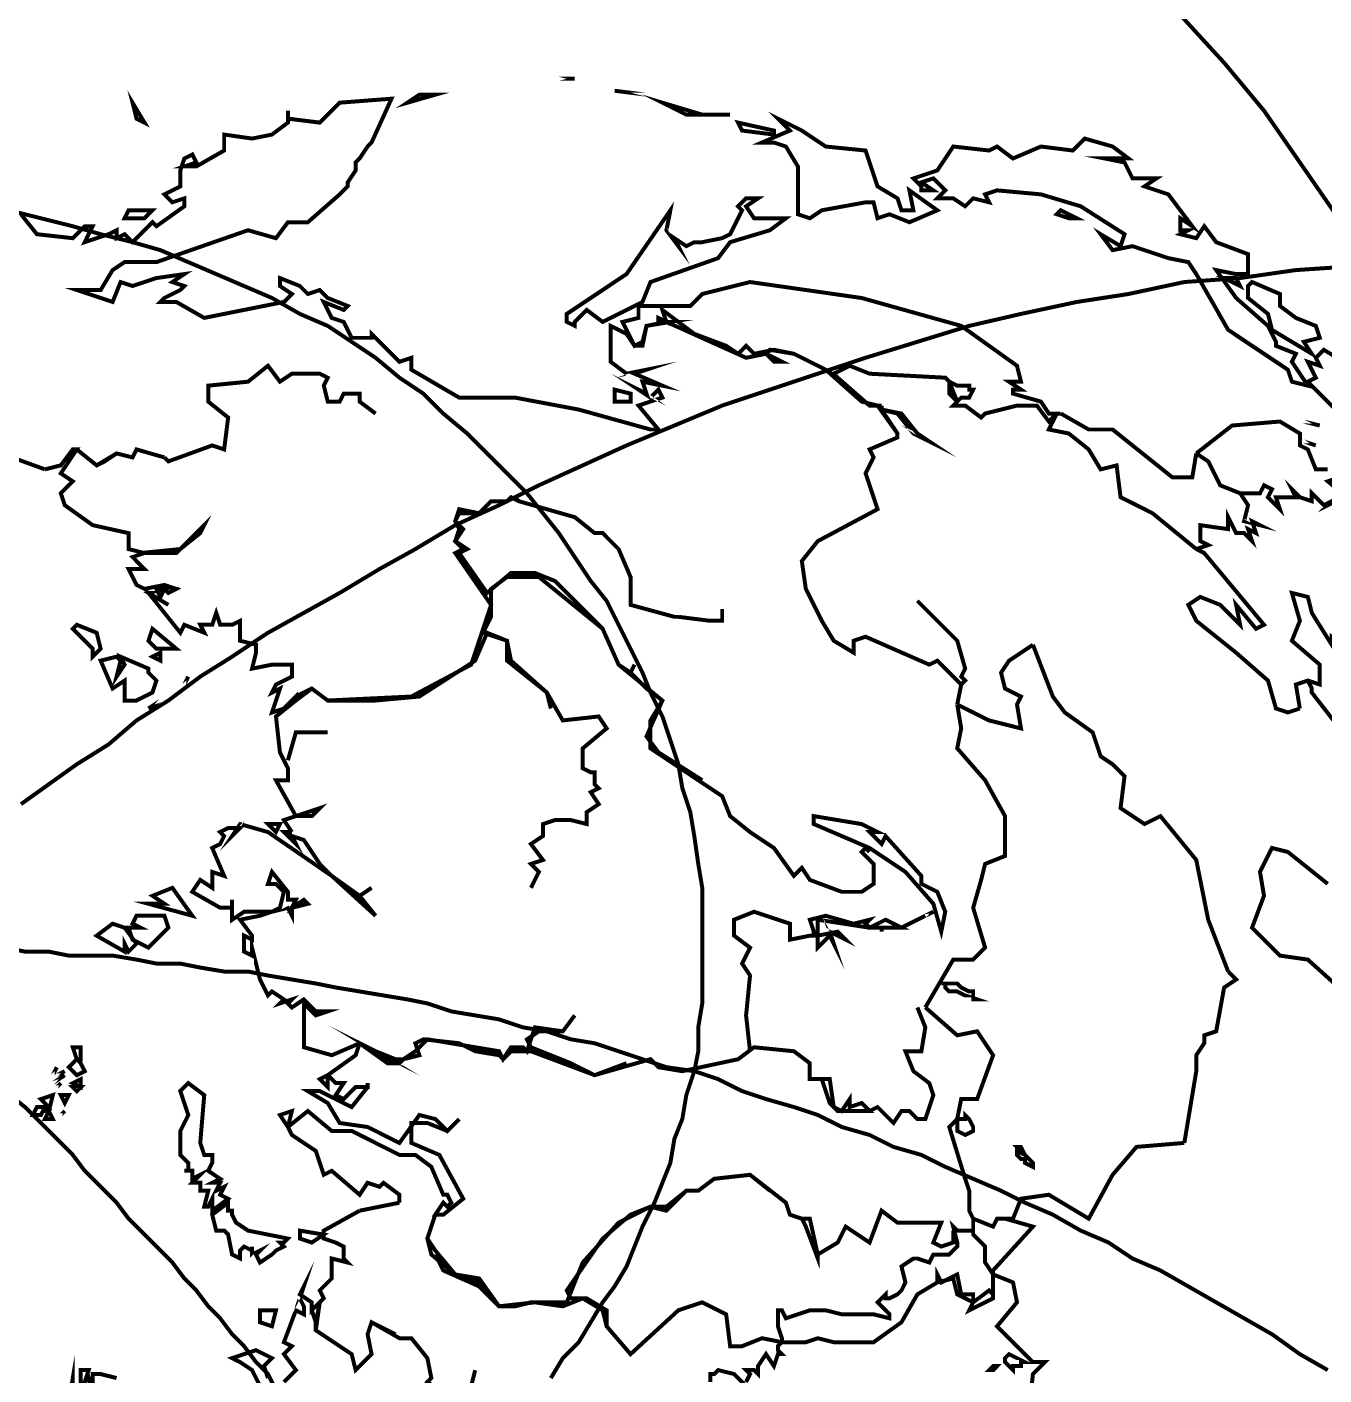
# Model space of a CAD drawing. Extents: x 475 to 2724, y -1 to 2248.
# Drawn here: x 1643.5 to 1969.1, y 1327.8 to 1666 of the extents above; entities that cross this region are included whole.
import ezdxf

# ---------------------------------------------------------------- set-up
doc = ezdxf.new("R2010")
doc.units = 0
doc.layers.get('0').update_dxf_attribs({"color": 8, "linetype": 'CONTINUOUS'})

msp = doc.modelspace()

# ---------------------------------------------------------------- linework, layer by layer
at = {"color": 7, "const_width": 1}
for points in [[(1972, 1619), (1963, 1632), (1954, 1645), (1944, 1657), (1933, 1669)], [(1775, 1327), (1778, 1332), (1782, 1336), (1785, 1341), (1788, 1346), (1791, 1350), (1794, 1355), (1796, 1360), (1798, 1365), (1801, 1371), (1803, 1376), (1805, 1381), (1806, 1387), (1808, 1392), (1809, 1398), (1811, 1404), (1812, 1409), (1812, 1415), (1813, 1421), (1813, 1427), (1813, 1433), (1813, 1439), (1813, 1444), (1813, 1450), (1812, 1456), (1811, 1463), (1810, 1469), (1808, 1475), (1807, 1481), (1805, 1487), (1803, 1493), (1800, 1499), (1798, 1504), (1795, 1510), (1792, 1516), (1789, 1522), (1785, 1527), (1781, 1533), (1777, 1539), (1773, 1544), (1769, 1549), (1764, 1554), (1759, 1559), (1754, 1564), (1748, 1569), (1743, 1574), (1737, 1578), (1731, 1583), (1725, 1587), (1719, 1591), (1712, 1594), (1705, 1598), (1698, 1601), (1691, 1604), (1684, 1607), (1677, 1610), (1670, 1612), (1662, 1614), (1655, 1616), (1647, 1618), (1639, 1620)], [(1977, 1606), (1962, 1605), (1948, 1603), (1934, 1602), (1920, 1599), (1907, 1597), (1893, 1594), (1880, 1591), (1867, 1587), (1854, 1583), (1842, 1579), (1830, 1575), (1818, 1571), (1806, 1566), (1794, 1561), (1783, 1556), (1772, 1551), (1762, 1546), (1751, 1541), (1741, 1535), (1732, 1530), (1722, 1524), (1713, 1519), (1704, 1514), (1695, 1508), (1687, 1503), (1679, 1497), (1671, 1492), (1664, 1486), (1656, 1481), (1649, 1476), (1642, 1471)], [(1970, 1329), (1963, 1333), (1956, 1338), (1949, 1342), (1942, 1346), (1935, 1350), (1928, 1354), (1921, 1357), (1915, 1361), (1908, 1364), (1901, 1368), (1894, 1371), (1888, 1374), (1881, 1377), (1874, 1380), (1868, 1383), (1861, 1385), (1855, 1388), (1848, 1390), (1842, 1393), (1836, 1395), (1829, 1397), (1823, 1399), (1817, 1402), (1811, 1404), (1804, 1405), (1798, 1407), (1792, 1409), (1786, 1411), (1780, 1412), (1774, 1414), (1768, 1415), (1762, 1417), (1756, 1418), (1750, 1419), (1744, 1421), (1739, 1422), (1733, 1423), (1727, 1424), (1721, 1425), (1716, 1426), (1710, 1427), (1704, 1428), (1699, 1429), (1693, 1429), (1687, 1430), (1682, 1431), (1676, 1431), (1671, 1432), (1665, 1433), (1660, 1433), (1654, 1433), (1649, 1434), (1643, 1434), (1638, 1435)], [(1706, 1324), (1704, 1328), (1701, 1331), (1698, 1335), (1695, 1338), (1692, 1342), (1689, 1345), (1686, 1349), (1683, 1352), (1680, 1356), (1676, 1360), (1673, 1363), (1669, 1367), (1666, 1371), (1662, 1375), (1658, 1379), (1655, 1383), (1651, 1387), (1647, 1391), (1643, 1395), (1638, 1399)]]:
    msp.add_lwpolyline(points, dxfattribs=at)
at = {"color": 94, "const_width": 1}
for points in [[(1966, 1661), (1966, 1661)], [(1777, 1653), (1781, 1653), (1777, 1653)], [(1903, 1569), (1900, 1569), (1898, 1572), (1891, 1574), (1891, 1575), (1893, 1575), (1890, 1577), (1893, 1577), (1892, 1581), (1878, 1591), (1853, 1598), (1825, 1602), (1813, 1599), (1810, 1596), (1797, 1596), (1797, 1593), (1793, 1592), (1794, 1590), (1794, 1589), (1790, 1591), (1790, 1582), (1794, 1579), (1799, 1580), (1796, 1579), (1803, 1576), (1798, 1577), (1799, 1574), (1797, 1575), (1800, 1573), (1802, 1575), (1803, 1573), (1797, 1571), (1802, 1565), (1800, 1565), (1782, 1570), (1766, 1573), (1752, 1573), (1740, 1580), (1740, 1583), (1737, 1582), (1732, 1587), (1730, 1589), (1730, 1588), (1725, 1588), (1723, 1592), (1720, 1593), (1718, 1597), (1723, 1595), (1724, 1596), (1719, 1598), (1717, 1600), (1714, 1599), (1712, 1601), (1707, 1603), (1707, 1601), (1710, 1599), (1708, 1597), (1688, 1593), (1681, 1597), (1677, 1597), (1678, 1598), (1682, 1600), (1683, 1601), (1680, 1602), (1683, 1604), (1676, 1603), (1670, 1601), (1667, 1602), (1665, 1597), (1656, 1600), (1662, 1600), (1665, 1605), (1668, 1607), (1676, 1607), (1699, 1615), (1706, 1613), (1709, 1617), (1714, 1617), (1722, 1624), (1724, 1626), (1724, 1627), (1726, 1630), (1726, 1632), (1727, 1633), (1729, 1636), (1730, 1637), (1735, 1648), (1722, 1647), (1717, 1642), (1709, 1643), (1709, 1645), (1709, 1642), (1705, 1639), (1700, 1638), (1693, 1639), (1693, 1635), (1686, 1631), (1683, 1631), (1686, 1632), (1685, 1634), (1683, 1633), (1682, 1630), (1682, 1626), (1678, 1624), (1680, 1622), (1683, 1623), (1683, 1621), (1676, 1616), (1675, 1617), (1670, 1612), (1668, 1614), (1666, 1613), (1666, 1615), (1664, 1614), (1658, 1612), (1660, 1616), (1658, 1616), (1655, 1613), (1646, 1614), (1642, 1619)], [(1671, 1643), (1673, 1642), (1670, 1647), (1671, 1643)], [(1746, 1649), (1742, 1649), (1739, 1647), (1746, 1649)], [(1799, 1649), (1791, 1650), (1799, 1649)], [(1803, 1647), (1813, 1644), (1820, 1644), (1809, 1644), (1803, 1647)], [(1837, 1619), (1837, 1631), (1834, 1636), (1831, 1637), (1828, 1637), (1835, 1640), (1832, 1643), (1838, 1640), (1844, 1636), (1854, 1635), (1857, 1626), (1862, 1623), (1863, 1620), (1866, 1620), (1865, 1625), (1872, 1620), (1865, 1617), (1860, 1619), (1857, 1618), (1856, 1622), (1854, 1622), (1843, 1620), (1840, 1618), (1837, 1619)], [(1823, 1640), (1822, 1642), (1831, 1640), (1831, 1639), (1823, 1640)], [(1868, 1626), (1866, 1628), (1872, 1630), (1876, 1636), (1885, 1635), (1887, 1636), (1891, 1633), (1898, 1636), (1906, 1635), (1909, 1638), (1916, 1636), (1920, 1633), (1918, 1633), (1914, 1633), (1919, 1632), (1921, 1628), (1927, 1628), (1924, 1626), (1930, 1624), (1936, 1616), (1933, 1618), (1933, 1615), (1935, 1615), (1933, 1614), (1937, 1613), (1939, 1616), (1942, 1612), (1950, 1609), (1950, 1604), (1947, 1604), (1942, 1605), (1947, 1598), (1955, 1591), (1957, 1587), (1957, 1586), (1962, 1584), (1961, 1582), (1965, 1576), (1961, 1577), (1960, 1580), (1945, 1590), (1937, 1604), (1935, 1607), (1930, 1608), (1921, 1611), (1916, 1610), (1913, 1614), (1918, 1611), (1919, 1614), (1908, 1621), (1898, 1624), (1887, 1625), (1884, 1624), (1885, 1622), (1881, 1623), (1879, 1621), (1876, 1623), (1872, 1623), (1874, 1625), (1871, 1628), (1868, 1627), (1871, 1625), (1868, 1625), (1868, 1626)], [(1675, 1620), (1669, 1620), (1668, 1618), (1673, 1618), (1675, 1620)], [(1790, 1593), (1798, 1597), (1800, 1602), (1817, 1608), (1820, 1612), (1830, 1615), (1834, 1618), (1826, 1618), (1824, 1621), (1827, 1623), (1824, 1623), (1822, 1621), (1823, 1620), (1820, 1614), (1818, 1613), (1818, 1613), (1813, 1612), (1811, 1612), (1809, 1611), (1806, 1613), (1807, 1611), (1804, 1615), (1805, 1620), (1794, 1604), (1779, 1594), (1779, 1592), (1781, 1591), (1781, 1592), (1784, 1595), (1788, 1592), (1790, 1593)], [(1902, 1619), (1903, 1620), (1907, 1618), (1905, 1618), (1902, 1619)], [(1945, 1603), (1947, 1603), (1948, 1601), (1944, 1603), (1945, 1603)], [(1950, 1601), (1951, 1602), (1958, 1599), (1958, 1596), (1962, 1593), (1967, 1591), (1968, 1588), (1964, 1587), (1966, 1584), (1956, 1590), (1955, 1594), (1950, 1598), (1950, 1601)], [(1938, 1591), (1938, 1591)], [(1974, 1582), (1969, 1585), (1967, 1583), (1968, 1581), (1965, 1582), (1967, 1578), (1965, 1577), (1972, 1570)], [(1795, 1572), (1795, 1574), (1791, 1575), (1791, 1572), (1795, 1572)], [(1937, 1559), (1936, 1553), (1931, 1553), (1916, 1565), (1910, 1565), (1903, 1569)], [(1600, 1567), (1610, 1561), (1619, 1560), (1626, 1557), (1626, 1560), (1627, 1560), (1625, 1564), (1627, 1566), (1630, 1565), (1633, 1562), (1633, 1558), (1637, 1559), (1648, 1555)], [(1970, 1555), (1967, 1555), (1965, 1560), (1963, 1561), (1963, 1564), (1958, 1567), (1946, 1566), (1937, 1559)], [(1964, 1567), (1968, 1566), (1964, 1567)], [(1968, 1566), (1968, 1566)], [(1648, 1555), (1652, 1556), (1655, 1560), (1656, 1560), (1656, 1560), (1652, 1554), (1655, 1552), (1652, 1549), (1653, 1546), (1660, 1541), (1669, 1539), (1669, 1535), (1673, 1534), (1670, 1533), (1673, 1530), (1669, 1530), (1671, 1526), (1673, 1525), (1678, 1526), (1681, 1525), (1679, 1524), (1678, 1525), (1677, 1523), (1676, 1525), (1678, 1525), (1674, 1524), (1679, 1521), (1674, 1524), (1682, 1514), (1683, 1516), (1688, 1514), (1687, 1516), (1690, 1516), (1691, 1519), (1692, 1516), (1695, 1516), (1697, 1517), (1697, 1512), (1701, 1511), (1701, 1509), (1700, 1505), (1705, 1506), (1710, 1506), (1710, 1503), (1706, 1501), (1705, 1499), (1707, 1500), (1705, 1494), (1708, 1495), (1711, 1498), (1711, 1497), (1706, 1493), (1707, 1484), (1709, 1480), (1709, 1477), (1706, 1477), (1711, 1468), (1715, 1468), (1717, 1470), (1708, 1467), (1710, 1464)], [(1964, 1562), (1967, 1561), (1964, 1562)], [(1967, 1557), (1967, 1557)], [(1948, 1549), (1953, 1549), (1954, 1551), (1956, 1550), (1955, 1548), (1958, 1545), (1957, 1548), (1962, 1548), (1961, 1550), (1963, 1548), (1966, 1547), (1966, 1549), (1969, 1546), (1971, 1547), (1970, 1546), (1972, 1547)], [(1976, 1547), (1970, 1552), (1973, 1553)], [(1937, 1535), (1940, 1536), (1938, 1537), (1938, 1541), (1945, 1540), (1945, 1543), (1947, 1539), (1949, 1539), (1951, 1537), (1950, 1540), (1952, 1539), (1951, 1542), (1953, 1541), (1949, 1542), (1950, 1546), (1948, 1549)], [(1947, 1509), (1937, 1517), (1935, 1521), (1938, 1523), (1943, 1521), (1948, 1516), (1947, 1521), (1952, 1515), (1954, 1516), (1939, 1534), (1937, 1535)], [(1985, 1500), (1977, 1508), (1975, 1507), (1976, 1508), (1974, 1511), (1971, 1513), (1971, 1511), (1966, 1519), (1965, 1523), (1961, 1524), (1963, 1517), (1961, 1512), (1968, 1506), (1968, 1501), (1965, 1502), (1962, 1501), (1963, 1495)], [(1660, 1508), (1662, 1510), (1661, 1514), (1656, 1516), (1655, 1515), (1658, 1512), (1660, 1510), (1660, 1508)], [(1676, 1510), (1681, 1510), (1675, 1515), (1674, 1512), (1676, 1510)], [(1674, 1505), (1667, 1508), (1668, 1506), (1666, 1503), (1667, 1507), (1666, 1508), (1662, 1507), (1665, 1500), (1668, 1502), (1668, 1497), (1671, 1497), (1675, 1499), (1676, 1502), (1674, 1504), (1674, 1505)], [(1677, 1509), (1677, 1507), (1675, 1508), (1677, 1509)], [(1963, 1495), (1960, 1494), (1957, 1495), (1955, 1502), (1947, 1509)], [(1683, 1501), (1684, 1503), (1683, 1501)], [(1677, 1497), (1674, 1495), (1677, 1497)], [(1710, 1464), (1708, 1464), (1711, 1461), (1710, 1463), (1713, 1462), (1717, 1456), (1720, 1453), (1704, 1464), (1697, 1466), (1695, 1463), (1697, 1465), (1694, 1465), (1692, 1464), (1693, 1463), (1692, 1461), (1690, 1460), (1693, 1453), (1690, 1454), (1690, 1452), (1690, 1450), (1687, 1452), (1685, 1449), (1692, 1445), (1695, 1445), (1695, 1447), (1695, 1442), (1698, 1444), (1705, 1444), (1702, 1443), (1697, 1442), (1700, 1438), (1700, 1437), (1698, 1438), (1698, 1434), (1700, 1433), (1700, 1435), (1702, 1427), (1704, 1423), (1705, 1424), (1708, 1422), (1707, 1421), (1710, 1422), (1709, 1421), (1710, 1420), (1713, 1422), (1716, 1419), (1719, 1419), (1716, 1418), (1713, 1421), (1713, 1410), (1720, 1408), (1727, 1411), (1731, 1409), (1736, 1407), (1738, 1407), (1738, 1407), (1737, 1406), (1731, 1409), (1736, 1406), (1734, 1406), (1727, 1411), (1726, 1408), (1719, 1403), (1721, 1401), (1723, 1401), (1721, 1398), (1723, 1397), (1726, 1400), (1729, 1400), (1729, 1401), (1729, 1400), (1725, 1395), (1723, 1396), (1717, 1399), (1714, 1399), (1719, 1396), (1722, 1391), (1729, 1390), (1737, 1386), (1742, 1393), (1746, 1392), (1749, 1389), (1752, 1392), (1749, 1389), (1744, 1391), (1740, 1391), (1740, 1386), (1747, 1383), (1753, 1372), (1748, 1368), (1746, 1368), (1746, 1368), (1748, 1371), (1749, 1370), (1750, 1371), (1749, 1373), (1748, 1373), (1745, 1380), (1741, 1383), (1737, 1383), (1725, 1389), (1720, 1389), (1714, 1394), (1709, 1390), (1710, 1388), (1716, 1384), (1718, 1378), (1720, 1379), (1727, 1373), (1729, 1376), (1732, 1375), (1733, 1376), (1737, 1373), (1737, 1371)], [(1707, 1466), (1704, 1466), (1706, 1464), (1707, 1466)], [(1685, 1443), (1680, 1450), (1675, 1448), (1678, 1446), (1674, 1446), (1685, 1443)], [(1661, 1438), (1668, 1434), (1668, 1436), (1669, 1434), (1671, 1436), (1668, 1440), (1665, 1441), (1661, 1438)], [(1676, 1443), (1671, 1443), (1670, 1441), (1672, 1440), (1669, 1440), (1670, 1437), (1674, 1435), (1679, 1440), (1678, 1443), (1676, 1443)], [(1656, 1407), (1655, 1410), (1657, 1410), (1657, 1407), (1656, 1407)], [(1651, 1409), (1651, 1409)], [(1656, 1403), (1654, 1405), (1656, 1407), (1657, 1406), (1658, 1404), (1656, 1403)], [(1648, 1406), (1648, 1406)], [(1649, 1405), (1649, 1405)], [(1650, 1403), (1651, 1405), (1650, 1403)], [(1651, 1403), (1653, 1404), (1651, 1403)], [(1654, 1405), (1654, 1405)], [(1719, 1400), (1717, 1402), (1719, 1403), (1719, 1400)], [(1650, 1401), (1653, 1403), (1650, 1401)], [(1651, 1400), (1652, 1401), (1651, 1400)], [(1652, 1401), (1652, 1401)], [(1653, 1403), (1653, 1403)], [(1656, 1399), (1655, 1400), (1657, 1400), (1656, 1399)], [(1657, 1400), (1655, 1401), (1657, 1402), (1657, 1400)], [(1659, 1401), (1659, 1401)], [(1659, 1400), (1659, 1400)], [(1687, 1378), (1685, 1376), (1687, 1376), (1687, 1374), (1689, 1374), (1688, 1370), (1689, 1370), (1690, 1372), (1690, 1369), (1694, 1372), (1692, 1373), (1693, 1375), (1691, 1374), (1692, 1376), (1690, 1376), (1692, 1377), (1689, 1379), (1690, 1381), (1690, 1383), (1688, 1383), (1687, 1386), (1688, 1398), (1684, 1401), (1682, 1399), (1684, 1393), (1682, 1389), (1682, 1383), (1684, 1381), (1684, 1379), (1683, 1379), (1685, 1379), (1685, 1377), (1687, 1378)], [(1650, 1392), (1648, 1392), (1649, 1394), (1648, 1394), (1649, 1395), (1647, 1397), (1650, 1398), (1649, 1394), (1650, 1392)], [(1653, 1396), (1652, 1398), (1654, 1398), (1653, 1396)], [(1645, 1393), (1646, 1395), (1648, 1395), (1647, 1393), (1645, 1393)], [(1652, 1393), (1653, 1394), (1652, 1393)], [(1709, 1390), (1707, 1393), (1710, 1394), (1709, 1390)], [(1695, 1358), (1694, 1363), (1693, 1364), (1691, 1364), (1690, 1368), (1694, 1371), (1694, 1370), (1694, 1369), (1695, 1369), (1695, 1368), (1696, 1366), (1699, 1364), (1709, 1362), (1708, 1361), (1707, 1361), (1708, 1360), (1706, 1359), (1705, 1358), (1702, 1356), (1701, 1358), (1702, 1359), (1700, 1358), (1700, 1360), (1700, 1359), (1698, 1360), (1697, 1359), (1697, 1357), (1695, 1358)], [(1737, 1371), (1727, 1369)], [(1727, 1369), (1718, 1364), (1718, 1362), (1721, 1361), (1723, 1360), (1723, 1357), (1724, 1356), (1720, 1357), (1720, 1352), (1717, 1349), (1718, 1347), (1717, 1346), (1715, 1344), (1715, 1344), (1715, 1346), (1712, 1348), (1713, 1350), (1712, 1347), (1713, 1345), (1713, 1343), (1711, 1344), (1708, 1336), (1710, 1335), (1708, 1333), (1711, 1329), (1708, 1326)], [(1715, 1361), (1712, 1362), (1712, 1364), (1718, 1363), (1715, 1361)], [(1702, 1341), (1702, 1344), (1706, 1344), (1705, 1340), (1702, 1341)], [(1655, 1325), (1655, 1327), (1654, 1321)], [(1704, 1327), (1703, 1330), (1705, 1332), (1701, 1334), (1695, 1332), (1697, 1331), (1700, 1329), (1702, 1325)], [(1666, 1327), (1662, 1328), (1660, 1328), (1660, 1323), (1659, 1327), (1658, 1326), (1659, 1329), (1657, 1329), (1657, 1325)]]:
    msp.add_lwpolyline(points, dxfattribs=at)
at = {"color": 5, "const_width": 1}
for points in [[(1847, 1578), (1844, 1580), (1836, 1584), (1831, 1585), (1826, 1584), (1824, 1586), (1822, 1584), (1819, 1586), (1811, 1589), (1803, 1595), (1804, 1592), (1802, 1593), (1802, 1592), (1805, 1592), (1799, 1591), (1798, 1587), (1796, 1586), (1794, 1590)], [(1862, 1564), (1862, 1564), (1857, 1571), (1853, 1572), (1844, 1580), (1836, 1584), (1830, 1585), (1829, 1584), (1833, 1582), (1831, 1582), (1829, 1584), (1824, 1583), (1804, 1592), (1799, 1591), (1798, 1586), (1796, 1586), (1794, 1589)], [(1731, 1569), (1727, 1572), (1727, 1574), (1723, 1574), (1722, 1572), (1719, 1572), (1718, 1576), (1719, 1578), (1717, 1579), (1710, 1579), (1707, 1577), (1704, 1581), (1699, 1577), (1689, 1576), (1689, 1572), (1694, 1568), (1693, 1560), (1690, 1561), (1679, 1557), (1678, 1558)], [(1858, 1571), (1855, 1571), (1847, 1578)], [(1877, 1572), (1877, 1572), (1875, 1574), (1875, 1576), (1875, 1576), (1875, 1577)], [(1875, 1577), (1877, 1576), (1879, 1576), (1880, 1576), (1880, 1575), (1881, 1575), (1880, 1573), (1878, 1573), (1878, 1573), (1877, 1572)], [(1858, 1571), (1858, 1570), (1863, 1569), (1867, 1564), (1870, 1562), (1866, 1564), (1862, 1569), (1858, 1570), (1862, 1564)], [(1878, 1501), (1872, 1507), (1870, 1506), (1854, 1513), (1851, 1512), (1851, 1509), (1846, 1512), (1843, 1517), (1839, 1525), (1838, 1532), (1842, 1537), (1857, 1545), (1854, 1554), (1856, 1558), (1855, 1560), (1862, 1563), (1862, 1564)], [(1656, 1560), (1661, 1556), (1663, 1557), (1666, 1559), (1670, 1558), (1671, 1560), (1678, 1558)], [(1678, 1558), (1671, 1560), (1670, 1558), (1666, 1559), (1661, 1556), (1656, 1560)], [(1807, 1518), (1806, 1518), (1795, 1521), (1795, 1528), (1792, 1535), (1788, 1539), (1786, 1539), (1781, 1543), (1767, 1547), (1766, 1548), (1764, 1547), (1760, 1547), (1757, 1544), (1752, 1545), (1751, 1542), (1752, 1540), (1751, 1537), (1753, 1535), (1751, 1534), (1760, 1521), (1755, 1506), (1740, 1498), (1719, 1497), (1715, 1500), (1711, 1498)], [(1767, 1547), (1765, 1548), (1764, 1547), (1760, 1547), (1757, 1544), (1752, 1544), (1751, 1542), (1753, 1540), (1751, 1537), (1754, 1535), (1752, 1534), (1759, 1524), (1765, 1529), (1771, 1529), (1776, 1527), (1788, 1515), (1792, 1506), (1795, 1504), (1796, 1506), (1795, 1504), (1799, 1500), (1803, 1497), (1799, 1488), (1802, 1484), (1813, 1477)], [(1673, 1534), (1681, 1534), (1688, 1541), (1687, 1539), (1682, 1535), (1672, 1534)], [(1855, 1459), (1854, 1460), (1853, 1459), (1856, 1456), (1856, 1451), (1853, 1449), (1848, 1449), (1840, 1452), (1838, 1455), (1836, 1453), (1831, 1460), (1825, 1464), (1820, 1468), (1818, 1473), (1800, 1485), (1800, 1492), (1803, 1497), (1792, 1506), (1788, 1515), (1772, 1528), (1764, 1528), (1760, 1525), (1760, 1518), (1758, 1514), (1764, 1512), (1764, 1507), (1774, 1499), (1775, 1495)], [(1867, 1522), (1877, 1512), (1879, 1505), (1878, 1503), (1879, 1502), (1878, 1501)], [(1818, 1520), (1818, 1517), (1815, 1517), (1807, 1518)], [(1770, 1450), (1772, 1454), (1770, 1456), (1773, 1457), (1770, 1461), (1773, 1463), (1773, 1466), (1776, 1467), (1780, 1467), (1784, 1466), (1784, 1469), (1787, 1471), (1785, 1474), (1787, 1475), (1786, 1476), (1786, 1479), (1785, 1479), (1783, 1480), (1783, 1485), (1789, 1490), (1787, 1493), (1778, 1492), (1774, 1499), (1765, 1507), (1764, 1512), (1759, 1514), (1756, 1507), (1742, 1498), (1731, 1497), (1719, 1497), (1715, 1500), (1711, 1497)], [(1973, 1490), (1966, 1499), (1966, 1500), (1965, 1502)], [(1709, 1482), (1711, 1489), (1719, 1489)], [(1719, 1489), (1711, 1489), (1709, 1482)], [(1841, 1466), (1841, 1468), (1853, 1466), (1857, 1464), (1855, 1464), (1858, 1461), (1859, 1463), (1868, 1453), (1868, 1451), (1872, 1449), (1874, 1444), (1873, 1439), (1871, 1446), (1864, 1454), (1855, 1460), (1841, 1466)], [(1975, 1423), (1965, 1432), (1958, 1433), (1951, 1440), (1954, 1448), (1953, 1454), (1956, 1460), (1960, 1459), (1970, 1451)], [(1709, 1449), (1705, 1454), (1704, 1451), (1706, 1451), (1708, 1449), (1707, 1445), (1705, 1444), (1709, 1445), (1710, 1443), (1710, 1445), (1714, 1446), (1713, 1447), (1710, 1445), (1711, 1447), (1709, 1447), (1709, 1449)], [(1731, 1443), (1720, 1453)], [(1720, 1453), (1727, 1448), (1730, 1450), (1727, 1448), (1731, 1443)], [(1840, 1438), (1835, 1437), (1835, 1441), (1826, 1444), (1821, 1442), (1821, 1438), (1825, 1435), (1823, 1431), (1825, 1428), (1824, 1418), (1825, 1409)], [(1869, 1443), (1871, 1444), (1869, 1443), (1869, 1443)], [(1841, 1439), (1840, 1442), (1844, 1443), (1851, 1441), (1855, 1442), (1854, 1441), (1855, 1440), (1859, 1442), (1863, 1440), (1858, 1440), (1858, 1439), (1858, 1440), (1855, 1440), (1842, 1442), (1842, 1438), (1847, 1439), (1849, 1437), (1845, 1439), (1846, 1436), (1845, 1438), (1842, 1435), (1842, 1438), (1840, 1438), (1840, 1438), (1841, 1438), (1841, 1439)], [(1869, 1443), (1863, 1440)], [(1874, 1425), (1874, 1425), (1874, 1426), (1873, 1426), (1875, 1426), (1877, 1426), (1878, 1425), (1880, 1424), (1881, 1424), (1881, 1424), (1881, 1423), (1881, 1423), (1881, 1422), (1882, 1422), (1879, 1423), (1877, 1424), (1875, 1424), (1875, 1424), (1874, 1425)], [(1738, 1407), (1741, 1409), (1744, 1412), (1762, 1409), (1763, 1407), (1765, 1410), (1768, 1410), (1769, 1409), (1771, 1415), (1778, 1414), (1781, 1418)], [(1781, 1418), (1778, 1414), (1772, 1414), (1769, 1412), (1770, 1410), (1780, 1406), (1786, 1403), (1794, 1406)], [(1867, 1420), (1869, 1415), (1868, 1409), (1864, 1409), (1866, 1404), (1870, 1401), (1871, 1398), (1869, 1392), (1867, 1392), (1865, 1394), (1863, 1394), (1861, 1391), (1857, 1395), (1855, 1394)], [(1843, 1402), (1840, 1402), (1840, 1406), (1836, 1409), (1826, 1410), (1822, 1407), (1808, 1404), (1802, 1405), (1800, 1407), (1786, 1403), (1770, 1409), (1765, 1409), (1763, 1407), (1762, 1408), (1756, 1409), (1752, 1411), (1743, 1412), (1741, 1411), (1742, 1408), (1738, 1407)], [(1847, 1394), (1845, 1396), (1843, 1402), (1845, 1402), (1846, 1395), (1848, 1394), (1850, 1397), (1850, 1395), (1853, 1396), (1855, 1394), (1847, 1394)], [(1877, 1392), (1878, 1392), (1879, 1392), (1879, 1392), (1879, 1393), (1880, 1392), (1881, 1390), (1881, 1390), (1881, 1389), (1881, 1389), (1879, 1388), (1877, 1389), (1877, 1391), (1877, 1391), (1877, 1392)], [(1877, 1392), (1877, 1392)], [(1892, 1384), (1892, 1384), (1894, 1383), (1894, 1383), (1893, 1384), (1893, 1384), (1893, 1384), (1892, 1385), (1893, 1385), (1893, 1385), (1894, 1383), (1895, 1382), (1896, 1381), (1896, 1380), (1894, 1381), (1894, 1382), (1893, 1382), (1892, 1383), (1892, 1384)], [(1838, 1367), (1835, 1368), (1834, 1371), (1825, 1378), (1816, 1377), (1812, 1374), (1809, 1374), (1804, 1370), (1800, 1370), (1792, 1366), (1783, 1356), (1779, 1346), (1770, 1346), (1766, 1345), (1762, 1345), (1757, 1352), (1751, 1353), (1746, 1359), (1744, 1362), (1746, 1368)], [(1830, 1374), (1825, 1378), (1816, 1377), (1812, 1374), (1809, 1374), (1804, 1369), (1800, 1370), (1795, 1368), (1788, 1362), (1779, 1349), (1780, 1347), (1784, 1347), (1789, 1344), (1789, 1340), (1795, 1333), (1807, 1344), (1813, 1346), (1819, 1343), (1820, 1335), (1823, 1335), (1828, 1337), (1833, 1336)], [(1795, 1333), (1789, 1340), (1788, 1344), (1783, 1347), (1778, 1345), (1771, 1346), (1762, 1345), (1757, 1351), (1751, 1353), (1745, 1358), (1744, 1362), (1746, 1368)], [(1842, 1357), (1839, 1365), (1838, 1367), (1840, 1367), (1842, 1358), (1842, 1357)], [(1876, 1364), (1876, 1361), (1873, 1360), (1871, 1361), (1873, 1366), (1862, 1366), (1858, 1369), (1855, 1361), (1849, 1365), (1847, 1361), (1842, 1358)], [(1889, 1367), (1896, 1365), (1886, 1354), (1886, 1353)], [(1762, 1345), (1757, 1350), (1748, 1354), (1746, 1358)], [(1886, 1347), (1880, 1344), (1881, 1346), (1877, 1348), (1876, 1352), (1872, 1351), (1872, 1353), (1873, 1351), (1877, 1353), (1878, 1348), (1881, 1348), (1881, 1346), (1885, 1349), (1886, 1348), (1886, 1347)], [(1886, 1353), (1886, 1348)], [(1833, 1336), (1839, 1336), (1842, 1337), (1846, 1336), (1856, 1336), (1863, 1341), (1867, 1348), (1872, 1351)], [(1756, 1329), (1755, 1325), (1755, 1322), (1751, 1323), (1747, 1324), (1744, 1326), (1745, 1327), (1744, 1332), (1740, 1337), (1737, 1337), (1730, 1341), (1729, 1338), (1730, 1333), (1726, 1329), (1725, 1333), (1716, 1339), (1717, 1346)], [(1736, 1338), (1730, 1341), (1729, 1338), (1730, 1333), (1726, 1329), (1725, 1333), (1716, 1339), (1716, 1341), (1717, 1346)], [(1716, 1341), (1715, 1344)], [(1891, 1329), (1889, 1331), (1889, 1331), (1889, 1332), (1890, 1333), (1892, 1332), (1894, 1331), (1894, 1331), (1894, 1331), (1893, 1331), (1893, 1330), (1891, 1330), (1891, 1329), (1891, 1329)], [(1886, 1329), (1886, 1329), (1885, 1329), (1886, 1330), (1887, 1330), (1886, 1329)]]:
    msp.add_lwpolyline(points, dxfattribs=at)
at = {"color": 1, "const_width": 1}
for points in [[(1843, 1517), (1839, 1525), (1838, 1532), (1842, 1537), (1857, 1545), (1854, 1554), (1856, 1558), (1855, 1560), (1862, 1563), (1862, 1564), (1857, 1571), (1853, 1572), (1847, 1578), (1846, 1579), (1850, 1581), (1855, 1579), (1874, 1578), (1875, 1577), (1877, 1572), (1876, 1571), (1879, 1571), (1883, 1568), (1884, 1569), (1888, 1570), (1892, 1571), (1897, 1571), (1900, 1567), (1902, 1569)], [(1902, 1569), (1900, 1565), (1905, 1564), (1910, 1560), (1913, 1555), (1917, 1556), (1918, 1548), (1926, 1544), (1937, 1535)], [(1902, 1569), (1903, 1569)], [(1948, 1549), (1943, 1551), (1940, 1557), (1937, 1559)], [(1877, 1496), (1878, 1501), (1872, 1507), (1870, 1506), (1854, 1513), (1851, 1512), (1851, 1509), (1846, 1512), (1843, 1517)], [(1896, 1511), (1890, 1507), (1888, 1504), (1889, 1500), (1893, 1498), (1892, 1496), (1893, 1490), (1885, 1492), (1881, 1494), (1877, 1496)], [(1945, 1429), (1940, 1442), (1937, 1457), (1928, 1468), (1924, 1466), (1918, 1470), (1919, 1478), (1916, 1481), (1913, 1483), (1911, 1489), (1904, 1494), (1901, 1498), (1896, 1511)], [(1869, 1420), (1876, 1432), (1881, 1432), (1884, 1435), (1881, 1445), (1883, 1452), (1884, 1456), (1889, 1458), (1889, 1468), (1884, 1477), (1877, 1485), (1878, 1490), (1877, 1496)], [(1934, 1386), (1937, 1404), (1937, 1408), (1939, 1411), (1939, 1413), (1942, 1414), (1944, 1425), (1947, 1427), (1945, 1429)], [(1881, 1367), (1880, 1369), (1880, 1374), (1879, 1377), (1875, 1390), (1877, 1392), (1877, 1392), (1878, 1397), (1882, 1397), (1886, 1408), (1882, 1414), (1877, 1413), (1869, 1420)], [(1881, 1367), (1886, 1365), (1887, 1367), (1891, 1367), (1893, 1372), (1900, 1373), (1910, 1367), (1916, 1378), (1922, 1385), (1934, 1386)], [(1881, 1364), (1878, 1364), (1877, 1364), (1876, 1365), (1877, 1361), (1877, 1360), (1875, 1358), (1871, 1358), (1870, 1356), (1870, 1356), (1867, 1357), (1866, 1357), (1863, 1355), (1864, 1351), (1863, 1349), (1862, 1348), (1860, 1347), (1859, 1347), (1859, 1348), (1858, 1347), (1857, 1346), (1859, 1344), (1860, 1343), (1860, 1342), (1856, 1343), (1852, 1343), (1851, 1343), (1848, 1343), (1844, 1344), (1842, 1344), (1840, 1344), (1837, 1343), (1834, 1342), (1834, 1342), (1833, 1344), (1833, 1344), (1832, 1344), (1832, 1340), (1833, 1337), (1833, 1336), (1832, 1335), (1832, 1334), (1833, 1333), (1832, 1333), (1831, 1330), (1829, 1333), (1829, 1333), (1827, 1330), (1827, 1329), (1827, 1328), (1826, 1329), (1825, 1329), (1824, 1329), (1825, 1328), (1824, 1326)], [(1881, 1364), (1881, 1367)], [(1911, 1309), (1909, 1310), (1908, 1313), (1907, 1315), (1900, 1317), (1897, 1321), (1895, 1319), (1896, 1328), (1899, 1331), (1896, 1331), (1887, 1340), (1892, 1346), (1891, 1351), (1886, 1353), (1884, 1356), (1884, 1360), (1881, 1363), (1881, 1364)], [(1824, 1325), (1821, 1328), (1817, 1329), (1816, 1328), (1815, 1328), (1815, 1326)]]:
    msp.add_lwpolyline(points, dxfattribs=at)

doc.saveas('drawing.dxf')
